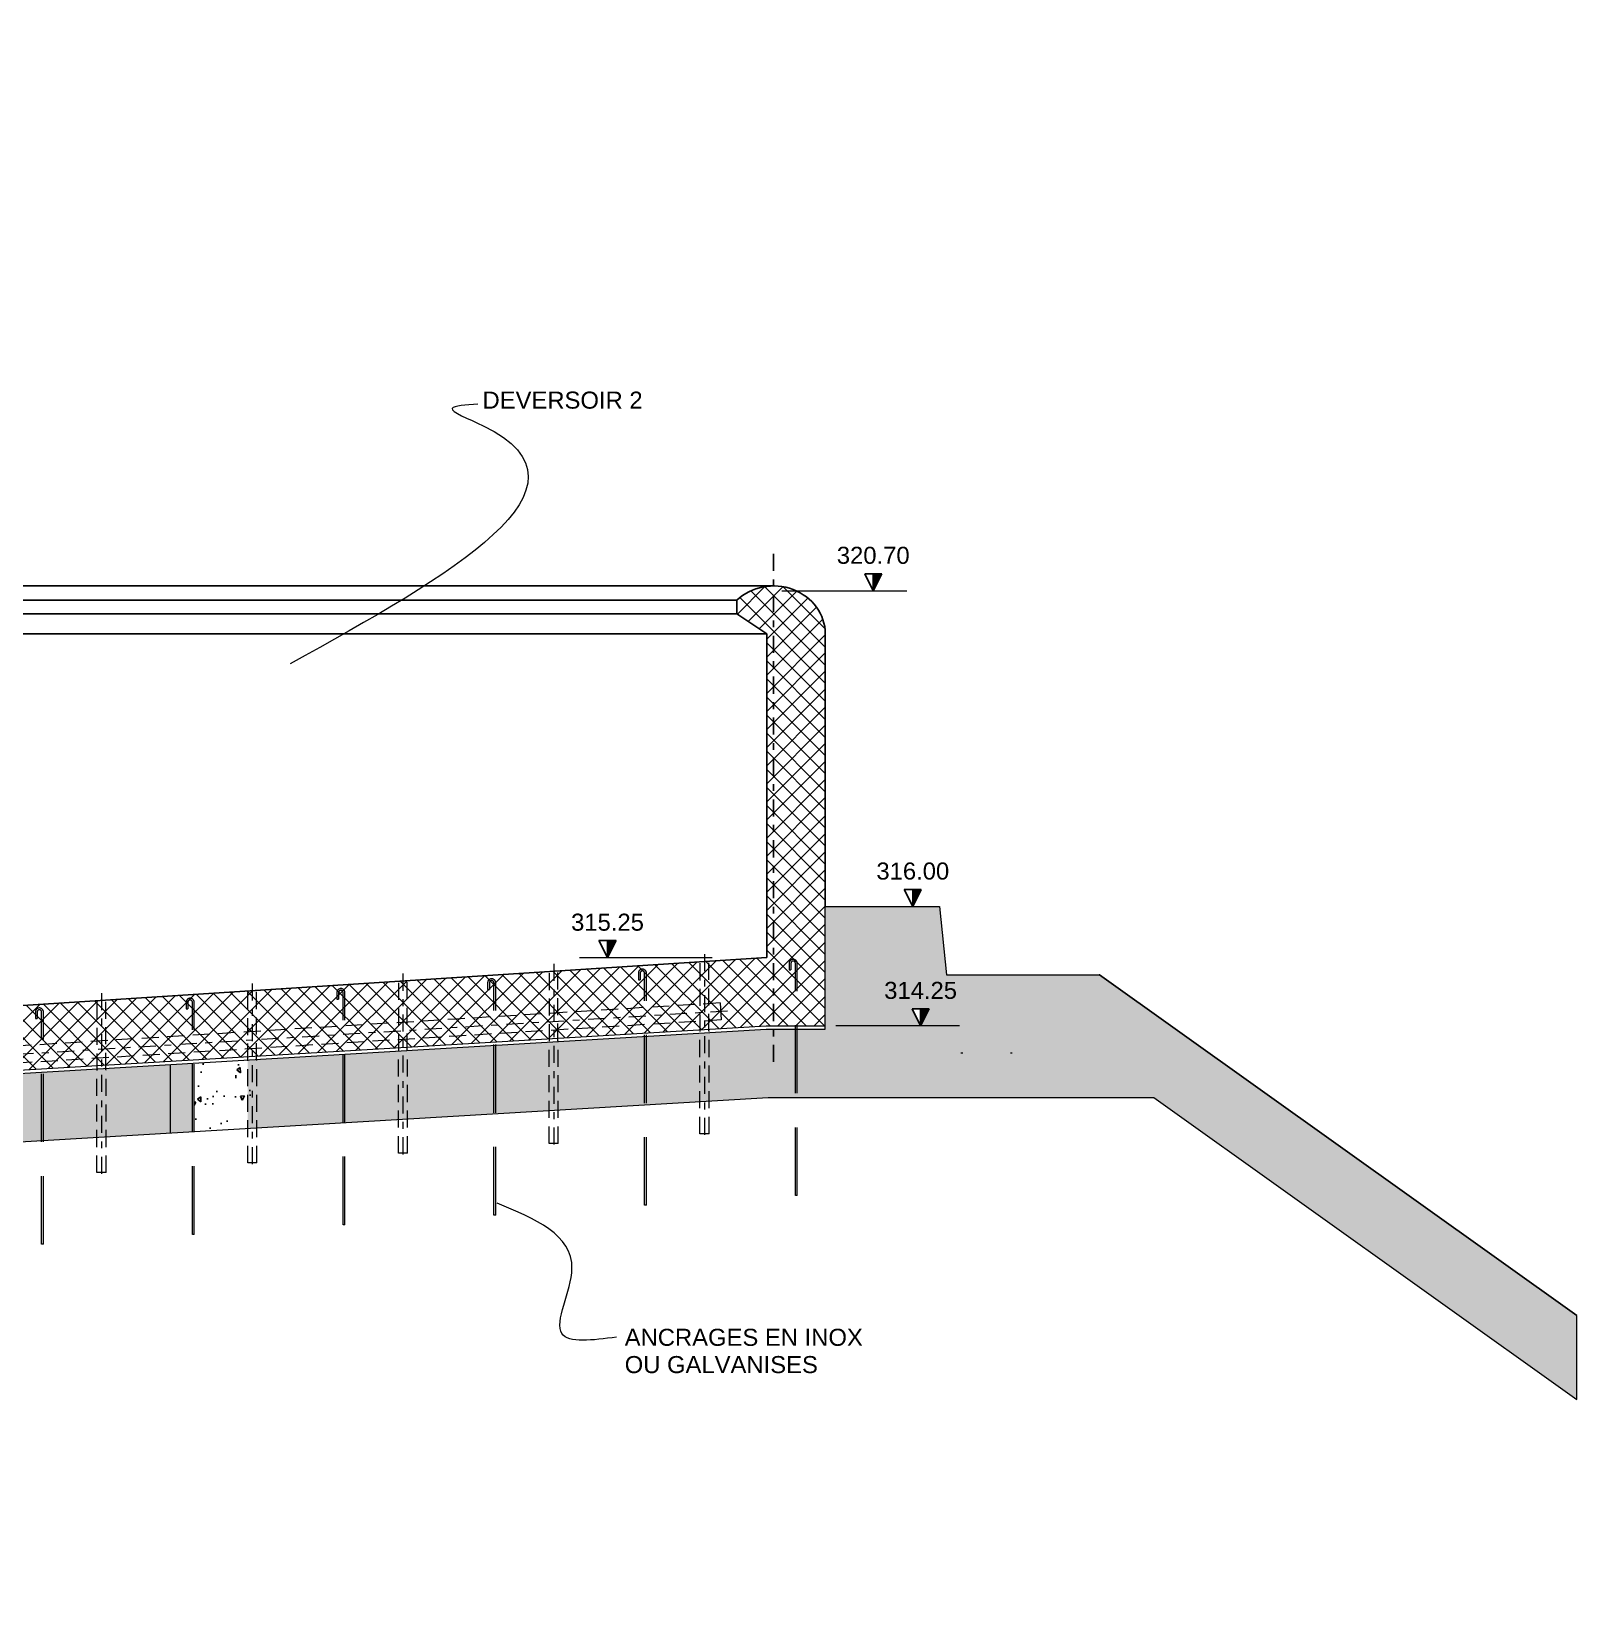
# Model space of a CAD drawing. Header units: millimetres. Extents: x -335 to 64136, y 248 to 109842.
# Drawn here: x 181.48 to 204.15, y 351.13 to 374.07 of the extents above; entities that cross this region are included whole.
import ezdxf
from ezdxf.enums import TextEntityAlignment as Align

# ---------------------------------------------------------------- set-up
doc = ezdxf.new("R2010")
doc.units = ezdxf.units.MM
doc.header["$MEASUREMENT"] = 0
for name, pattern in [('TRATTEGGIATA', [0.75, 0.5, -0.25]), ('TRATTEGGIATA2', [0.375, 0.25, -0.125]), ('TRATTOPUNTO2', [0.5, 0.25, -0.125, 0, -0.125])]:
    doc.linetypes.add(name, pattern=pattern)
for name, color, linetype in [('Ancoraggi', 3, 'Continuous'), ('LIN010CO', 2, 'Continuous'), ('LIN018CO', 6, 'Continuous'), ('LIN035CO', 1, 'Continuous'), ('LIN050CO', 3, 'Continuous'), ('TEXT035', 1, 'Continuous'), ('Tratteggi', 2, 'Continuous')]:
    doc.layers.add(name, color=color, linetype=linetype)
doc.layers.add('Bordi tratteggi', color=5, linetype='Continuous', plot=False)
doc.styles.add('ARIAL', font='arial.ttf')
doc.linetypes.add('ROCK', pattern='A,0.25,-0.18,["<",Standard,S=0.18,R=90,X=0,Y=-0.09],0,["-",Standard,S=0.18,R=45,X=-0.111213,Y=-0.238491],0.25', length=0.68)
pattern_1 = [(271.43083, (0, 0), (-0.5792936, -0.42757335), [0.075, -0.825]), (216.43083, (0, 0), (0.6017666, -0.472146), [0.06, -0.66]), (321.88223, (-0.0483, -0.0356), (0.0224724, -0.8997194), [0.0637402, -0.7011421]), (267.61503, (0.1323, -0.14995), (-0.909696, -0.582111), [0.1125, -1.2375]), (318.06643, (0.0565, -0.1985), (-0.0561794, -1.3488306), [0.0956103, -1.051713]), (212.61503, (0.1323, -0.15), (-0.0561784, -1.3488306), [0.09, -0.99]), (242.43083, (0.0243, -0.17863), (-0.7139532, -0.093117), [0.075, -0.825]), (187.43083, (0.0243, -0.1786), (0.297416, -0.7046905), [0.06, -0.66]), (292.88223, (-0.0352, -0.1864), (-0.4165379, -0.7978071), [0.0637402, -0.7011421]), (258.93083, (0, 0), (0.21116406, -0.25763524), [0, -0.652, 0, -0.67, 0, -0.6625]), (228.93083, (0, 0), (0.06375055, -0.46978936), [0, -0.382, 0, -0.637, 0, -0.2525]), (188.93083, (0.1672, 0.14756), (-0.41516102, -0.33632788), [0, -0.25, 0, -0.78, 0, -1.035]), (178.93083, (0.24217, 0.21373), (-0.3710058, -0.4609575), [0, -0.325, 0, -0.518, 0, -0.735])]

# ---------------------------------------------------------------- blocks, each defined once
blk = doc.blocks.new('LIVELLI1')
at = {"layer": 'LIN018CO'}
blk.add_solid([(0, 0.25), (0, 0), (0.125, 0.25)], dxfattribs=at)
at = {"layer": 'LIN035CO'}
for p, q in [((-0.125, 0.25), (0.125, 0.25)), ((0, 0), (-0.125, 0.25)), ((0, 0), (0, 0.25)), ((0, 0), (0.125, 0.25))]:
    blk.add_line(p, q, dxfattribs=at)
at = {"layer": 'TEXT035', "style": 'ARIAL'}
blk.add_attdef('VALORE', text='', height=0.25, dxfattribs=at).set_placement((0, 0.395), align=Align.CENTER)

msp = doc.modelspace()

# ---------------------------------------------------------------- hatches: boundary and pattern name
at = {"layer": 'LIN010CO', "lineweight": 0}
h = msp.add_hatch(dxfattribs=at)
h.set_pattern_fill('ANSI37', color=256, scale=1.5, angle=-90, style=0)
h.paths.add_polyline_path([(192.37159, 359.48833), (193.12927, 359.48833), (193.12927, 361.23833), (192.75, 361.23833), (192.70043, 361.13237), (192.65, 361.23833), (192.5027, 361.23833), (192.37159, 361.23833)])
h.paths.add_polyline_path([(193.12927, 364.23833), (192.75, 364.23833), (192.70043, 364.13237), (192.65, 364.23833), (192.5027, 364.23833), (192.37159, 364.23833), (192.37159, 361.23833), (192.5027, 361.23833), (192.65, 361.23833), (192.70043, 361.13237), (192.75, 361.23833), (193.12927, 361.23833)])
edge = h.paths.add_edge_path()
edge.add_ellipse((192.37159, 365.23833), major_axis=(-0.75767, 0), ratio=0.92387953, start_angle=540, end_angle=630)
edge.add_line((192.37159, 365.93833), (192.37159, 364.23833))
edge.add_line((192.37159, 364.23833), (192.5027, 364.23833))
edge.add_line((192.5027, 364.23833), (192.65, 364.23833))
edge.add_line((192.65, 364.23833), (192.70043, 364.13237))
edge.add_line((192.70043, 364.13237), (192.75, 364.23833))
edge.add_line((192.75, 364.23833), (193.12927, 364.23833))
edge.add_line((193.12927, 364.23833), (193.12927, 365.23833))
edge = h.paths.add_edge_path()
edge.add_line((192.27159, 365.23833), (192.27159, 364.23833))
edge.add_line((192.27159, 364.23833), (192.37159, 364.23833))
edge.add_line((192.37159, 364.23833), (192.37159, 365.93833))
edge.add_ellipse((192.37159, 365.23833), major_axis=(-0.75767, 0), ratio=0.92387953, start_angle=630, end_angle=675.584691)
edge.add_line((191.83039, 365.72823), (191.83039, 365.52833))
edge.add_line((191.83039, 365.52833), (192.27159, 365.23833))
h.paths.add_polyline_path([(192.27159, 361.23833), (192.37159, 361.23833), (192.37159, 364.23833), (192.27159, 364.23833)])
h.paths.add_polyline_path([(192.37159, 361.23833), (192.27159, 361.23833), (192.27159, 360.48833), (179.25163, 359.64942), (179.45159, 358.72833), (192.26159, 359.48833), (192.37159, 359.48833)])
h.paths.add_polyline_path([(179.45159, 358.72833), (179.25163, 359.64942), (176.84432, 359.49431), (176.84432, 358.57365)])
at = {"layer": 'Tratteggi'}
h = msp.add_hatch(dxfattribs=at)
h.set_pattern_fill('AR-CONC', color=256, scale=0.1, angle=221.430828, style=0)
h.set_pattern_definition(pattern_1)
h.paths.add_polyline_path([(183.84686, 358.93901), (183.52371, 358.91984), (183.52371, 357.91808), (183.84686, 357.93725)])
h.paths.add_polyline_path([(184.65784, 358.98712), (183.87286, 358.94055), (183.87286, 357.93879), (184.65784, 357.98536)])
h.paths.add_polyline_path([(197.15159, 360.23833), (195.87187, 360.23833), (195.87187, 359.08693), (195.84587, 359.08693), (195.84587, 360.23833), (195.145, 360.23833), (195.145, 359.08693), (195.119, 359.08693), (195.119, 360.23833), (194.90544, 360.23833), (194.80544, 361.23833), (193.78337, 361.23833), (193.12927, 361.23833), (193.12927, 359.43833), (192.71755, 359.43833), (192.71755, 358.43833), (197.95113, 358.43833), (204.15159, 354.00943), (204.15159, 355.23833)])
h.paths.add_polyline_path([(194.52784, 359.48833), (194.40284, 359.73833), (194.65284, 359.73833)], flags=16)
h.paths.add_polyline_path([(195.145, 360.23833), (195.119, 360.23833), (195.119, 359.08693), (195.145, 359.08693)], flags=16)
h.paths.add_polyline_path([(195.87187, 360.23833), (195.84587, 360.23833), (195.84587, 359.08693), (195.87187, 359.08693)], flags=16)
h.paths.add_polyline_path([(192.71755, 359.43833), (192.69155, 359.43833), (192.69155, 358.43833), (192.71755, 358.43833)])
h.paths.add_polyline_path([(192.69155, 359.43833), (192.26307, 359.43833), (191.42436, 359.38857), (191.42436, 358.38681), (192.29271, 358.43833), (192.69155, 358.43833)])
h.paths.add_polyline_path([(191.42436, 359.38857), (191.35786, 359.38463), (191.35786, 358.38287), (191.42436, 358.38681)])
h.paths.add_polyline_path([(191.35786, 359.38463), (191.29136, 359.38068), (191.29136, 358.37892), (191.35786, 358.38287)])
h.paths.add_polyline_path([(191.29136, 359.38068), (190.50638, 359.33411), (190.50638, 358.33235), (191.29136, 358.37892)])
h.paths.add_polyline_path([(190.50638, 359.33411), (190.48038, 359.33257), (190.48038, 358.33081), (190.50638, 358.33235)])
h.paths.add_polyline_path([(190.48038, 359.33257), (189.21318, 359.25739), (189.21318, 358.25563), (190.48038, 358.33081)])
h.paths.add_polyline_path([(189.14668, 359.25344), (189.08018, 359.24949), (189.08018, 358.24774), (189.14668, 358.25168)])
h.paths.add_polyline_path([(189.21318, 359.25739), (189.14668, 359.25344), (189.14668, 358.25168), (189.21318, 358.25563)])
h.paths.add_polyline_path([(189.08018, 359.24949), (188.2952, 359.20292), (188.2952, 358.20116), (189.08018, 358.24774)])
h.paths.add_polyline_path([(188.2952, 359.20292), (188.2692, 359.20138), (188.2692, 358.19962), (188.2952, 358.20116)])
h.paths.add_polyline_path([(188.2692, 359.20138), (187.00201, 359.1262), (187.00201, 358.12444), (188.2692, 358.19962)])
h.paths.add_polyline_path([(187.00201, 359.1262), (186.93551, 359.12225), (186.93551, 358.1205), (187.00201, 358.12444)])
h.paths.add_polyline_path([(186.93551, 359.12225), (186.86901, 359.11831), (186.86901, 358.11655), (186.93551, 358.1205)])
h.paths.add_polyline_path([(186.86901, 359.11831), (186.08403, 359.07174), (186.08403, 358.06998), (186.86901, 358.11655)])
h.paths.add_polyline_path([(186.08403, 359.07174), (186.05803, 359.07019), (186.05803, 358.06844), (186.08403, 358.06998)])
h.paths.add_polyline_path([(186.05803, 359.07019), (184.72434, 358.99107), (184.72434, 357.98931), (186.05803, 358.06844)])
h.paths.add_polyline_path([(184.72434, 358.99107), (183.87286, 358.94055), (183.87286, 357.93879), (184.72434, 357.98931)])
h.paths.add_polyline_path([(193.92987, 359.81527), (195.12581, 359.81527), (195.12581, 360.19845), (193.92987, 360.19845)], flags=24)
h = msp.add_hatch(dxfattribs=at)
h.set_pattern_fill('AR-CONC', color=256, scale=0.1, angle=221.430828, style=0)
h.set_pattern_definition([(271.43083, (0, -76.13163), (-0.5792936, -0.42757335), [0.075, -0.825]), (216.43083, (0, -76.1316), (0.6017666, -0.472146), [0.06, -0.66]), (321.88223, (-0.0483, -76.16726), (0.0224724, -0.8997194), [0.0637402, -0.7011421]), (267.61503, (0.1323, -76.2816), (-0.909696, -0.582111), [0.1125, -1.2375]), (318.06643, (0.0565, -76.3301), (-0.0561794, -1.3488306), [0.0956103, -1.051713]), (212.61503, (0.1323, -76.2816), (-0.0561784, -1.3488306), [0.09, -0.99]), (242.43083, (0.0243, -76.31027), (-0.71395324, -0.093117), [0.075, -0.825]), (187.43083, (0.0243, -76.3103), (0.297416, -0.7046905), [0.06, -0.66]), (292.88223, (-0.0352, -76.318), (-0.4165379, -0.7978071), [0.0637402, -0.7011421]), (258.93083, (0, -76.13163), (0.21116406, -0.25763524), [0, -0.652, 0, -0.67, 0, -0.6625]), (228.93083, (0, -76.13163), (0.06375055, -0.46978936), [0, -0.382, 0, -0.637, 0, -0.2525]), (188.93083, (0.1672, -75.98407), (-0.41516102, -0.33632788), [0, -0.25, 0, -0.78, 0, -1.035]), (178.93083, (0.24217, -75.9179), (-0.37100583, -0.46095747), [0, -0.325, 0, -0.518, 0, -0.735])])
h.paths.add_polyline_path([(176.99818, 357.53093), (183.52371, 357.91808), (183.52371, 358.91984), (176.85165, 358.52399), (172.70677, 357.53712), (172.07991, 358.01764), (164.19028, 356.13916), (162.57023, 356.10113), (162.57023, 355.10085), (164.31924, 355.14191), (171.84894, 356.93469), (172.47579, 356.45417)])
h = msp.add_hatch(dxfattribs=at)
h.set_pattern_fill('AR-CONC', color=256, scale=0.1, angle=221.430828, style=0)
h.set_pattern_definition(pattern_1)
h.paths.add_polyline_path([(184.72434, 358.99107), (183.87286, 358.94055), (183.87286, 357.93879), (184.72434, 357.98931)])

# ---------------------------------------------------------------- linework, layer by layer
at = {"linetype": 'TRATTOPUNTO2'}
msp.add_line((192.37159, 366.40861), (192.37159, 358.91365), dxfattribs=at)
for p, q in [((176.75411, 365.93833), (192.37159, 365.93833)), ((176.75411, 365.72833), (191.8305, 365.72833)), ((176.75411, 365.52833), (191.83039, 365.52833)), ((176.75411, 365.23833), (192.27159, 365.23833)), ((192.27159, 360.48833), (176.75159, 359.48833))]:
    msp.add_line(p, q)
at = {"layer": 'Ancoraggi', "linetype": 'TRATTEGGIATA', "lineweight": 0}
for p, q in [((190.38838, 360.26148), (190.38838, 360.16528)), ((190.41438, 360.26148), (190.41438, 360.16528)), ((192.59955, 360.40405), (192.59955, 360.30786)), ((192.59955, 360.30786), (192.62555, 360.30786)), ((192.62555, 360.40405), (192.62555, 360.30786)), ((185.96603, 359.97634), (185.96603, 359.88014)), ((185.99203, 359.97634), (185.99203, 359.88014)), ((188.1772, 360.11891), (188.1772, 360.02271)), ((188.1772, 360.02271), (188.2032, 360.02271)), ((188.2032, 360.11891), (188.2032, 360.02271)), ((190.38838, 360.16528), (190.41438, 360.16528)), ((183.75486, 359.83377), (183.75486, 359.73757)), ((183.75486, 359.73757), (183.78086, 359.73757)), ((183.78086, 359.83377), (183.78086, 359.73757)), ((185.96603, 359.88014), (185.99203, 359.88014)), ((181.54368, 359.6912), (181.54368, 359.595)), ((181.54368, 359.595), (181.56968, 359.595)), ((181.56968, 359.6912), (181.56968, 359.595))]:
    msp.add_line(p, q, dxfattribs=at)
at = {"layer": 'Ancoraggi', "linetype": 'TRATTEGGIATA', "lineweight": 0, "ltscale": 2}
for p, q in [((190.48038, 356.85627), (190.48038, 360.26148)), ((190.50638, 356.85627), (190.50638, 360.26148)), ((192.69155, 356.99885), (192.69155, 360.40405)), ((192.71755, 356.99885), (192.71755, 360.40405)), ((186.05803, 356.57113), (186.05803, 359.97634)), ((186.08403, 356.57113), (186.08403, 359.97634)), ((188.2692, 356.7137), (188.2692, 360.11891)), ((188.2952, 356.7137), (188.2952, 360.11891)), ((183.84686, 356.42856), (183.84686, 359.83377)), ((183.87286, 356.42856), (183.87286, 359.83377)), ((181.63568, 356.28599), (181.63568, 359.6912)), ((181.66168, 356.28599), (181.66168, 359.6912)), ((192.71755, 356.99885), (192.69155, 356.99885)), ((190.50638, 356.85627), (190.48038, 356.85627)), ((186.08403, 356.57113), (186.05803, 356.57113)), ((188.2952, 356.7137), (188.2692, 356.7137)), ((181.66168, 356.28599), (181.63568, 356.28599)), ((183.87286, 356.42856), (183.84686, 356.42856))]:
    msp.add_line(p, q, dxfattribs=at)
at = {"layer": 'Ancoraggi', "linetype": 'TRATTEGGIATA', "lineweight": 0}
for centre, radius, start in [((192.65855, 360.40405), 0.059, 360), ((192.65855, 360.40405), 0.033, 0), ((188.2362, 360.11891), 0.059, 360), ((190.44738, 360.26148), 0.059, 360), ((190.44738, 360.26148), 0.033, 0), ((186.02503, 359.97634), 0.059, 360), ((186.02503, 359.97634), 0.033, 0), ((188.2362, 360.11891), 0.033, 0), ((181.60268, 359.6912), 0.059, 360), ((181.60268, 359.6912), 0.033, 0), ((183.81386, 359.83377), 0.059, 360), ((183.81386, 359.83377), 0.033, 0)]:
    msp.add_arc(centre, radius, start, 180, dxfattribs=at)
at = {"layer": 'Bordi tratteggi', "lineweight": 0}
for p, q in [((183.52371, 357.91808), (183.52371, 358.91984)), ((176.99818, 357.53093), (192.29271, 358.43833)), ((192.29271, 358.43833), (197.95113, 358.43833)), ((197.95113, 358.43833), (204.15159, 354.00943)), ((204.15159, 354.00943), (204.15159, 355.23833))]:
    msp.add_line(p, q, dxfattribs=at)
at = {"layer": 'LIN010CO', "linetype": 'TRATTEGGIATA2', "lineweight": 0}
for p, q in [((191.29536, 359.40504), (191.29536, 360.42539)), ((191.42036, 359.41266), (191.42036, 360.43345)), ((189.08418, 359.26247), (189.08418, 360.28281)), ((189.20918, 359.27009), (189.20918, 360.29087)), ((184.66184, 358.97732), (184.66184, 359.99767)), ((184.78684, 358.98495), (184.78684, 360.00573)), ((186.87301, 359.1199), (186.87301, 360.14024)), ((186.99801, 359.12752), (186.99801, 360.1483)), ((182.45067, 358.83475), (182.45067, 359.8551)), ((182.57567, 358.84238), (182.57567, 359.86316)), ((191.58783, 359.82362), (191.60304, 359.57408)), ((189.08018, 357.76349), (189.08018, 359.26222)), ((189.21318, 357.76349), (189.21318, 359.27033)), ((191.29136, 357.90606), (191.29136, 359.40479)), ((191.42436, 357.90606), (191.42436, 359.4129)), ((186.86901, 357.62092), (186.86901, 359.11965)), ((187.00201, 357.62092), (187.00201, 359.12776)), ((182.44667, 357.33578), (182.44667, 358.83451)), ((182.57967, 357.33578), (182.57967, 358.84262)), ((184.65784, 357.47835), (184.65784, 358.97708)), ((184.79084, 357.47835), (184.79084, 358.98519)), ((191.42436, 357.90606), (191.29136, 357.90606)), ((189.21318, 357.76349), (189.08018, 357.76349)), ((184.79084, 357.47835), (184.65784, 357.47835)), ((187.00201, 357.62092), (186.86901, 357.62092)), ((182.57967, 357.33578), (182.44667, 357.33578))]:
    msp.add_line(p, q, dxfattribs=at)
at = {"layer": 'LIN010CO', "linetype": 'TRATTOPUNTO2', "lineweight": 0}
for p, q in [((191.35786, 360.53873), (191.35786, 357.81106)), ((186.93551, 360.25359), (186.93551, 357.52592)), ((189.14668, 360.39616), (189.14668, 357.66849)), ((182.51317, 359.96845), (182.51317, 357.24078)), ((184.72434, 360.11102), (184.72434, 357.38335))]:
    msp.add_line(p, q, dxfattribs=at)
at = {"layer": 'LIN010CO', "linetype": 'TRATTEGGIATA2', "lineweight": 0, "flags": 128}
for points in [[(191.58783, 359.82362), (187.71843, 359.58768), (173.4933, 358.71255)], [(191.60304, 359.57408), (187.73372, 359.33814), (172.0748, 358.37481)]]:
    msp.add_lwpolyline(points, dxfattribs=at)
at = {"layer": 'LIN010CO', "linetype": 'TRATTOPUNTO2', "lineweight": 0, "flags": 128}
msp.add_lwpolyline([(191.69648, 359.70501), (187.72608, 359.46291), (172.78405, 358.54368)], dxfattribs=at)
at = {"layer": 'LIN018CO', "lineweight": 0}
for p, q in [((192.49471, 365.86834), (194.32601, 365.86834)), ((189.52226, 360.48833), (191.46933, 360.48833)), ((195.09884, 359.48833), (193.28203, 359.48833))]:
    msp.add_line(p, q, dxfattribs=at)
at = {"layer": 'LIN018CO', "lineweight": 0, "flags": 128}
msp.add_lwpolyline([(147.05117, 355.73841), (147.05117, 355.79586), (151.67827, 355.8884), (155.74889, 355.98842), (159.89872, 356.08842), (164.19028, 356.18916), (172.09285, 358.07072), (172.71832, 357.59126), (176.84432, 358.57365), (192.26159, 359.48833), (193.12927, 359.48833)], dxfattribs=at)
at = {"layer": 'LIN018CO', "lineweight": 0}
for points in [[(188.03545, 368.60479), (187.65762, 368.54312), (188.11256, 368.28874), (185.27996, 364.79524)], [(190.06819, 354.92401), (189.26606, 354.97504), (189.41407, 355.92854), (188.31487, 356.8869)]]:
    msp.add_spline(points, degree=3, dxfattribs=at)
at = {"layer": 'LIN050CO'}
for p, q in [((191.83039, 365.72833), (191.83039, 365.52833)), ((191.83039, 365.52833), (192.27159, 365.23833)), ((192.27159, 365.23833), (192.27159, 360.48833)), ((193.12927, 365.23833), (193.12927, 361.23833)), ((192.27159, 360.48833), (176.75159, 359.48833))]:
    msp.add_line(p, q, dxfattribs=at)
at = {"layer": 'LIN050CO', "lineweight": 0}
for p, q in [((195.145, 359.08693), (195.119, 359.08693)), ((195.87187, 359.08693), (195.84587, 359.08693))]:
    msp.add_line(p, q, dxfattribs=at)
at = {"layer": 'LIN050CO', "linetype": 'ROCK', "lineweight": 0, "flags": 128}
msp.add_lwpolyline([(176.12082, 374.07265), (176.84432, 370.73833), (176.84432, 370.48833), (164.15159, 363.24019), (159.73328, 363.13647, 0.00015546), (159.72889, 363.13637), (155.57906, 363.03637, 0.00011834), (155.57572, 363.03629), (151.87358, 362.94533), (151.70053, 363.09111), (143.67617, 362.88409, 0.41421356), (140.15117, 359.35909), (140.15117, 351.13141), (147.20117, 351.13141), (147.20117, 354.34118), (147.20117, 355.74886), (151.67827, 355.8384), (155.74889, 355.93842), (159.89872, 356.03842), (164.19028, 356.13916), (172.07991, 358.01764), (172.70677, 357.53712), (176.85165, 358.52399), (192.26307, 359.43833), (193.12927, 359.43833), (193.12927, 359.43833)], format="xyb", dxfattribs=at)
at = {"layer": 'LIN050CO', "linetype": 'Continuous', "lineweight": 0, "flags": 128}
msp.add_lwpolyline([(193.12927, 359.43833), (193.12927, 361.23833), (193.78337, 361.23833), (193.78337, 361.23833), (194.80544, 361.23833), (194.90544, 360.23833), (197.15159, 360.23833)], dxfattribs=at)
at = {"layer": 'LIN050CO'}
msp.add_lwpolyline([(197.15159, 360.23833), (197.15159, 360.23833), (197.15159, 360.23833), (204.15159, 355.23833)], dxfattribs=at)
msp.add_ellipse((192.37159, 365.23833), major_axis=(-0.75767, 0), ratio=0.92387953, start_param=9.42477796, end_param=11.79117724, dxfattribs=at)

# ---------------------------------------------------------------- block references
for p, values in [((193.83298, 365.86834), {'VALORE': '320.70'}), ((194.41343, 361.23833), {'VALORE': '316.00'}), ((189.93536, 360.48833), {'VALORE': '315.25'})]:
    msp.add_blockref('LIVELLI1', p).add_auto_attribs(values)
at = {"rotation": 359.9999999983325}
msp.add_blockref('LIVELLI1', (194.52784, 359.48833), dxfattribs=at).add_auto_attribs({'VALORE': '314.25'})

# ---------------------------------------------------------------- texts
at = {"layer": 'TEXT035', "style": 'ARIAL'}
for s, p in [('DEVERSOIR 2', (188.10207, 368.53903)), ('ANCRAGES EN INOX', (190.18774, 354.79579)), ('OU GALVANISES', (190.18774, 354.39579))]:
    msp.add_text(s, height=0.25, dxfattribs=at).set_placement(p)

doc.saveas('drawing.dxf')
